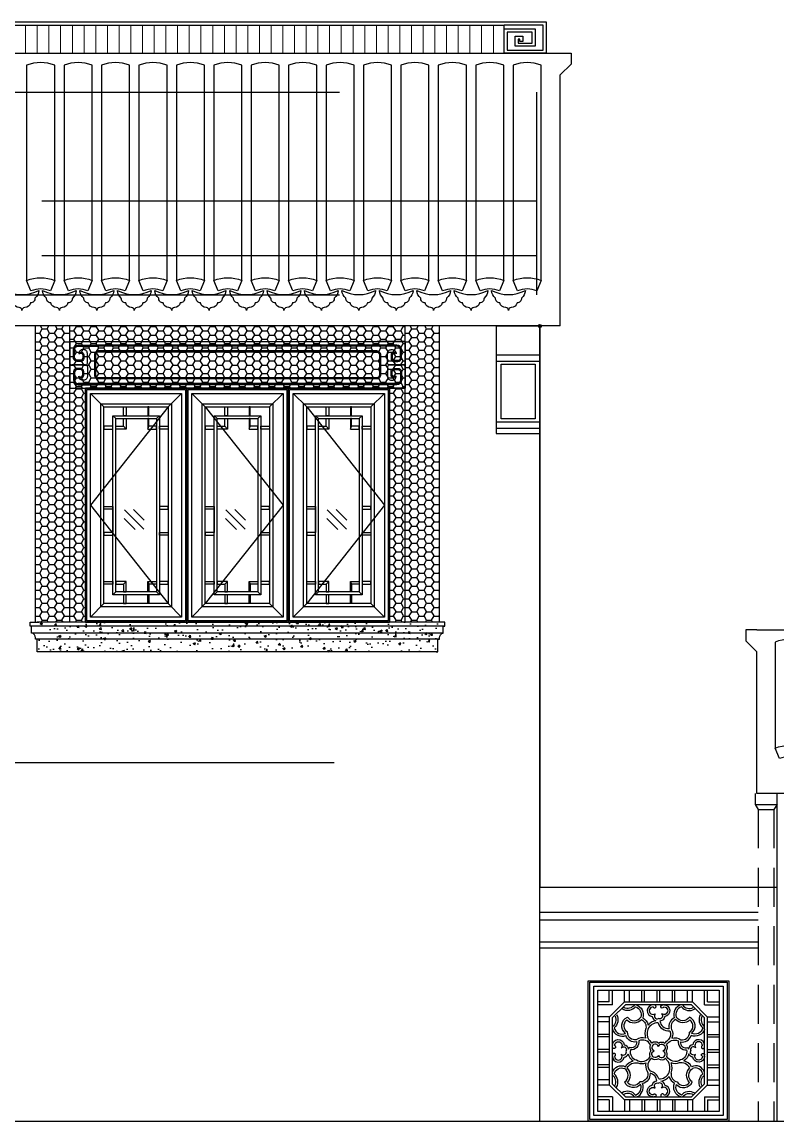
# Model space of a CAD drawing. Extents: x 296441 to 853063, y 459050 to 1117990.
# Drawn here: x 614767 to 619609, y 999963 to 1007013 of the extents above; entities that cross this region are included whole.
import ezdxf
from ezdxf.xclip import XClip

# ---------------------------------------------------------------- set-up
doc = ezdxf.new("R2010")
doc.units = 0
doc.header["$LTSCALE"] = 1000
doc.header["$XCLIPFRAME"] = 0
for name, pattern in [('CENTER-1', [10, 6.25, -1.25, 1.25, -1.25]), ('CENTER2', [28.575, 19.05, -3.175, 3.175, -3.175]), ('E1-ELEV-N$0$B-ELEV-S-A1$0$HIDDEN2', [4.7625, 3.175, -1.5875]), ('E1-ELEV-N$0$HIDDEN', [0.375, 0.25, -0.125]), ('huachuang-LM-900$0$HIDDEN2', [4.7625, 3.175, -1.5875])]:
    doc.linetypes.add(name, pattern=pattern)
for name, color, linetype in [('95', 95, 'Continuous'), ('E1-ELEV-N$0$$0$A-ELEV-HEVY', 2, 'Continuous'), ('E1-ELEV-N$0$A-ANNO-DIMS', 70, 'Continuous'), ('E1-ELEV-N$0$A-ELEV-HEVY', 2, 'Continuous'), ('E1-ELEV-N$0$A-ELEV-MEDM', 4, 'Continuous'), ('E1-ELEV-N$0$A-ELEV-PFIX', 40, 'Continuous'), ('E1-ELEV-N$0$A-ELEV-THIN', 144, 'Continuous'), ('E1-ELEV-N$0$A-ELEV-XTHIN', 5, 'Continuous'), ('E1-ELEV-N$0$B-ELEV-S-A1$0$A-ELEV-HDDN', 161, 'E1-ELEV-N$0$B-ELEV-S-A1$0$HIDDEN2'), ('E1-ELEV-N$0$CT-01-E$0$A-ELEV-MEDM-HEVY', 2, 'Continuous'), ('E1-ELEV-N$0$CT-01-E$0$A-ELEV-THIN', 144, 'Continuous'), ('E1-ELEV-N$0$CT-01-E$0$G-XREF', 2, 'Continuous'), ('E1-ELEV-N$0$G-XREF', 2, 'Continuous'), ('E1-ELEV-N$0$LPM540255$0$A-ELEV-MEDM', 4, 'Continuous'), ('E1-ELEV-N$0$LPM540255$0$A-ELEV-THIN', 144, 'Continuous'), ('E1-ELEV-N$0$LPM540255$0$A-ELEV-THIN-GRAY', 252, 'Continuous'), ('E1-ELEV-N$0$LPM540255$0$A-WALL', 1, 'Continuous'), ('G-GRID', 8, 'CENTER2'), ('G-XREF', 2, 'Continuous'), ('huachuang-LM-900$0$A-DETL-OVLK', 133, 'Continuous'), ('huachuang-LM-900$0$A-ELEV-HDDN', 161, 'huachuang-LM-900$0$HIDDEN2'), ('huachuang-LM-900$0$ele-ss-line', 155, 'Continuous'), ('huachuang-LM-900$0$FUR', 155, 'Continuous'), ('ZT1_通用--填充---PM、LM、DY、JD', 8, 'Continuous'), ('主框线', 4, 'Continuous'), ('副框内口线', 6, 'Continuous'), ('花格栅', 6, 'Continuous'), ('铝合金花格条', 5, 'Continuous')]:
    doc.layers.add(name, color=color, linetype=linetype)
doc.layers.add('E1-ELEV-N$0$A_PL_4', color=138, linetype='Continuous', lineweight=9)
doc.layers.add('E1-ELEV-N$0$CT-01-E$0$A(750)$0$A-ANNO-NPLT', color=215, linetype='Continuous', plot=False)

# ---------------------------------------------------------------- blocks, each defined once
blk = doc.blocks.new('E1-ELEV-N$0$飞砖-E')
at = {"layer": 'E1-ELEV-N$0$A-ELEV-HEVY'}
blk.add_lwpolyline([(0, 0), (70, 0), (70, -70), (0, -140)], dxfattribs=at)
blk = doc.blocks.new('E1-ELEV-N$0$CT-01-E$0$DWD')
at = {"layer": 'E1-ELEV-N$0$CT-01-E$0$A(750)$0$A-ANNO-NPLT'}
for p, q in [((-10, 0), (10, 0)), ((0, 10), (0, -10))]:
    blk.add_line(p, q, dxfattribs=at)
blk.add_circle((0, 0), 10, dxfattribs=at)
blk = doc.blocks.new('E1-ELEV-N$0$CT-01-E')
at = {"layer": 'E1-ELEV-N$0$CT-01-E$0$A-ELEV-MEDM-HEVY'}
for p, q in [((-280, 0), (0, 0)), ((-280, 0), (-280, -690)), ((0, 0), (0, -690)), ((-280, -225), (0, -225)), ((-280, -615), (0, -615)), ((-280, -690), (0, -690))]:
    blk.add_line(p, q, dxfattribs=at)
at = {"layer": 'E1-ELEV-N$0$CT-01-E$0$A-ELEV-THIN', "ltscale": 0.1}
for p, q in [((-280, -185), (0, -185)), ((-280, -655), (0, -655))]:
    blk.add_line(p, q, dxfattribs=at)
blk.add_lwpolyline([(-250, -245), (-30, -245), (-30, -595), (-250, -595)], close=True, dxfattribs=at)
at = {"layer": 'E1-ELEV-N$0$CT-01-E$0$G-XREF'}
blk.add_blockref('E1-ELEV-N$0$CT-01-E$0$DWD', (0, 0), dxfattribs=at)
blk = doc.blocks.new('E1-ELEV-N$0$LPM540255$0$回纹头1A-E')
at = {"layer": 'E1-ELEV-N$0$LPM540255$0$A-ELEV-MEDM'}
for p, q in [((0, 0), (120, 0)), ((0, 0), (0, -200)), ((0, -200), (120, -200))]:
    blk.add_line(p, q, dxfattribs=at)
at = {"layer": 'E1-ELEV-N$0$LPM540255$0$A-ELEV-THIN'}
for points in [[(0, -92, 0.414214), (8, -100), (67, -100), (8, -100), (67, -100, 0.414214), (75, -92), (75, -50.4, 0.414214), (59, -34.4), (55, -34.4, 0.427294), (38.5, -52.4, -0.596512), (55, -56), (55, -72, -0.414214), (47, -80), (31, -80, -0.344543), (20, -72), (20, -36, -0.414213), (36, -20), (120, -20)], [(121, -45, 0.414214), (110, -56), (110, -144, 0.414214), (121, -155, 0.414214)], [(0, -108, -0.414214), (8, -100), (67, -100), (8, -100), (67, -100, -0.414214), (75, -108), (75, -149.6, -0.414214), (59, -165.6), (55, -165.6, -0.427294), (38.5, -147.6, 0.596512), (55, -144), (55, -128, 0.414214), (47, -120), (31, -120, 0.344543), (20, -128), (20, -164, 0.414213), (36, -180), (120, -180)]]:
    blk.add_lwpolyline(points, format="xyb", dxfattribs=at)
at = {"layer": 'E1-ELEV-N$0$LPM540255$0$A-ELEV-THIN-GRAY'}
for points in [[(38.5, -51.3, -0.720193), (60, -55.4), (60, -72, -0.414214), (47, -85), (31, -85, -0.369393), (15, -72), (15, -36, -0.414213), (36, -15), (120, -15)], [(121, -40, 0.414214), (105, -56), (105, -144, 0.414214), (121, -160)], [(38.5, -148.7, 0.720193), (60, -144.6), (60, -128, 0.414214), (47, -115), (31, -115, 0.369393), (15, -128), (15, -164, 0.414213), (36, -185), (120, -185)]]:
    blk.add_lwpolyline(points, format="xyb", dxfattribs=at)
blk = doc.blocks.new('*U542')
at = {"layer": 'E1-ELEV-N$0$A-ELEV-MEDM'}
for p, q in [((3, 300), (2150, 300)), ((3, 0), (2150, 0))]:
    blk.add_line(p, q, dxfattribs=at)
at = {"layer": 'E1-ELEV-N$0$LPM540255$0$A-ELEV-THIN'}
for p, q in [((1968.5, 270), (33.6, 270)), ((1968.5, 232.5), (181.5, 232.5)), ((1968.5, 30), (54, 30)), ((1968.5, 67.5), (181.5, 67.5))]:
    blk.add_line(p, q, dxfattribs=at)
at = {"layer": 'E1-ELEV-N$0$LPM540255$0$A-ELEV-THIN-GRAY'}
for p, q in [((1968.5, 277.5), (180, 277.5)), ((1968.5, 240), (181.5, 240)), ((1968.5, 22.5), (54, 22.5)), ((1968.5, 60), (181.5, 60))]:
    blk.add_line(p, q, dxfattribs=at)
at = {"layer": 'E1-ELEV-N$0$LPM540255$0$A-WALL', "yscale": 1.500000000000582, "zscale": 1.500000000000582}
for p, xscale in [((0, 300), 1.500000000000582), ((2150, 300), -1.500000000000582)]:
    blk.add_blockref('E1-ELEV-N$0$LPM540255$0$回纹头1A-E', p, dxfattribs=dict(at, xscale=xscale))
blk = doc.blocks.new('E1-ELEV-N$0$cfdhf')
at = {"layer": 'E1-ELEV-N$0$$0$A-ELEV-HEVY'}
blk.add_lwpolyline([(0, -190), (10, -190), (10, -110), (20, -110), (20, -100, -0.36205), (45, -70), (45, -25), (55, -25), (55, 0), (0, 0)], format="xyb", dxfattribs=at)
blk = doc.blocks.new('单层玻璃')
at = {"layer": '95'}
for p, q in [((-1.22, -0.09), (0.09, 1.22)), ((-1.18, -1.18), (1.18, 1.18)), ((-0.09, -1.22), (1.22, 0.09))]:
    blk.add_line(p, q, dxfattribs=at)
blk = doc.blocks.new('*U2056')
at = {"color": 8}
for p, q in [((118.8, -18.8), (33, 67)), ((531.2, -18.8), (617, 67)), ((118.8, -1281.2), (33, -1367)), ((531.2, -1281.2), (617, -1367))]:
    blk.add_line(p, q, dxfattribs=at)
blk.add_lwpolyline([(617, -1367), (33, -1367), (33, 67), (617, 67)], close=True)
at = {"color": 2, "ltscale": 250}
blk.add_lwpolyline([(531.2, -1281.2), (118.8, -1281.2), (118.8, -18.8), (531.2, -18.8)], close=True, dxfattribs=at)
at = {"layer": '主框线'}
blk.add_lwpolyline([(642, -1392), (8, -1392), (8, 92), (642, 92)], close=True, dxfattribs=at)
at = {"layer": '副框内口线', "linetype": 'CENTER-1', "ltscale": 40}
blk.add_lwpolyline([(650, -1400), (0, -1400), (0, 100), (650, 100)], close=True, dxfattribs=at)
at = {"layer": '花格栅', "color": 6, "ltscale": 250}
blk.add_lwpolyline([(551.2, -1301.2), (98.8, -1301.2), (98.8, 1.2), (551.2, 1.2)], close=True, dxfattribs=at)
at = {"layer": '铝合金花格条'}
for p, q in [((175.8, -675), (175.8, -825)), ((474.2, -675), (474.2, -825))]:
    blk.add_line(p, q, dxfattribs=at)
for points in [[(243.8, -18.8), (261.8, -18.8), (261.8, -75.8), (243.8, -75.8)], [(406.2, -18.8), (400.2, -18.8), (400.2, -75.8), (406.2, -75.8)], [(474.2, -1224.2), (175.8, -1224.2), (175.8, -75.8), (474.2, -75.8)], [(456.2, -1206.2), (193.8, -1206.2), (193.8, -93.8), (456.2, -93.8)], [(118.8, -143.8), (118.8, -161.8), (175.8, -161.8), (175.8, -143.8)], [(531.2, -143.8), (531.2, -161.8), (474.2, -161.8), (474.2, -143.8)], [(175.8, -675), (118.8, -675), (118.8, -657), (175.8, -657)], [(474.2, -675), (531.2, -675), (531.2, -657), (474.2, -657)], [(175.8, -825), (118.8, -825), (118.8, -843), (175.8, -843)], [(474.2, -825), (531.2, -825), (531.2, -843), (474.2, -843)], [(118.8, -1156.2), (118.8, -1138.2), (175.8, -1138.2), (175.8, -1156.2)], [(531.2, -1156.2), (531.2, -1138.2), (474.2, -1138.2), (474.2, -1156.2)], [(243.8, -1281.2), (261.8, -1281.2), (261.8, -1224.2), (243.8, -1224.2)], [(406.2, -1281.2), (400.2, -1281.2), (400.2, -1224.2), (406.2, -1224.2)]]:
    blk.add_lwpolyline(points, close=True, dxfattribs=at)
for points in [[(193.8, -93.8), (175.8, -75.8)], [(261.8, -161.8), (243.8, -143.8), (243.8, -93.8), (261.8, -93.8), (261.8, -161.8), (193.8, -161.8), (193.8, -143.8), (243.8, -143.8)], [(400.2, -161.8), (406.2, -143.8), (406.2, -93.8), (400.2, -93.8), (400.2, -161.8), (456.2, -161.8), (456.2, -143.8), (406.2, -143.8)], [(456.2, -93.8), (474.2, -75.8)], [(261.8, -1138.2), (243.8, -1156.2), (243.8, -1206.2), (261.8, -1206.2), (261.8, -1138.2), (193.8, -1138.2), (193.8, -1156.2), (243.8, -1156.2)], [(400.2, -1138.2), (406.2, -1156.2), (406.2, -1206.2), (400.2, -1206.2), (400.2, -1138.2), (456.2, -1138.2), (456.2, -1156.2), (406.2, -1156.2)]]:
    blk.add_lwpolyline(points, dxfattribs=at)
at = {"layer": '铝合金花格条', "elevation": -0.1}
for points in [[(193.8, -1206.2), (175.8, -1224.2)], [(456.2, -1206.2), (474.2, -1224.2)]]:
    blk.add_lwpolyline(points, dxfattribs=at)
at = {"extrusion": (0, 0, -1), "xscale": 52.5, "yscale": 52.5, "zscale": -52.5}
blk.add_blockref('单层玻璃', (-313.1, -740.5), dxfattribs=at)
blk = doc.blocks.new('20200401144250')
at = {"ltscale": 1000}
blk.add_lwpolyline([(0, -1500), (1950, -1500), (1950, 0), (0, 0)], close=True, dxfattribs=at)
for points in [[(531.2, -118.8), (33, -750), (531.2, -1381.2)], [(768.8, -118.8), (1267, -750), (768.8, -1381.2)], [(1418.8, -118.8), (1917, -750), (1418.8, -1381.2)]]:
    blk.add_lwpolyline(points, dxfattribs=at)
for p in [(0, -100), (650, -100), (1300, -100)]:
    blk.add_blockref('*U2056', p, dxfattribs=at)
blk = doc.blocks.new('E1-ELEV-N$0$cxdsvg')
at = {"layer": 'ZT1_通用--填充---PM、LM、DY、JD', "ltscale": 1000}
h = blk.add_hatch(dxfattribs=at)
h.set_pattern_fill('HONEY', color=256, scale=20)
h.set_pattern_definition([(0, (-2895, -0.002), (47.625, 27.4963), [31.75, -63.5]), (120, (-2895, -0.002), (-47.625, 27.4963), [31.75, -63.5]), (60, (-2895, -0.002), (6e-06, 54.9926), [-63.5, 31.75])])
h.paths.add_polyline_path([(-2895, 0), (-2675, 0), (-2675, 1900), (-2895, 1900)])
h = blk.add_hatch(dxfattribs=at)
h.set_pattern_fill('HONEY', color=256, scale=20)
h.set_pattern_definition([(0, (-2675, 1499.994), (47.625, 27.4963), [31.75, -63.5]), (120, (-2675, 1499.994), (-47.625, 27.4963), [31.75, -63.5]), (60, (-2675, 1499.994), (6e-06, 54.9926), [-63.5, 31.75])])
h.paths.add_polyline_path([(-525, 1500), (-2675, 1500), (-2675, 1900), (-525, 1900)])
h = blk.add_hatch(dxfattribs=at)
h.set_pattern_fill('HONEY', color=256, scale=20)
h.set_pattern_definition([(0, (-525, -0.001), (47.625, 27.4963), [31.75, -63.5]), (120, (-525, -0.001), (-47.625, 27.4963), [31.75, -63.5]), (60, (-525, -0.001), (6e-06, 54.9926), [-63.5, 31.75])])
h.paths.add_polyline_path([(-525, 0), (-305, 0), (-305, 1900), (-525, 1900)])
h = blk.add_hatch(dxfattribs=at)
h.set_pattern_fill('HONEY', color=256, scale=20)
h.set_pattern_definition([(0, (-2675, -0.001), (47.625, 27.4963), [31.75, -63.5]), (120, (-2675, -0.001), (-47.625, 27.4963), [31.75, -63.5]), (60, (-2675, -0.001), (6e-06, 54.9926), [-63.5, 31.75])])
h.paths.add_polyline_path([(-2675, 0), (-2575, 0), (-2575, 1500), (-2675, 1500)])
h = blk.add_hatch(dxfattribs=at)
h.set_pattern_fill('HONEY', color=256, scale=20)
h.set_pattern_definition([(0, (-625, -0.001), (47.625, 27.4963), [31.75, -63.5]), (120, (-625, -0.001), (-47.625, 27.4963), [31.75, -63.5]), (60, (-625, -0.001), (6e-06, 54.9926), [-63.5, 31.75])])
h.paths.add_polyline_path([(-625, 1500), (-525, 1500), (-525, 0), (-625, 0)])
h = blk.add_hatch(dxfattribs=at)
h.set_pattern_fill('混凝土', color=256, scale=20)
h.set_pattern_definition([(50, (-2875, -190.01), (143.452, -12.5504), [15, -165]), (355, (-2875, -190), (-27.75, 150.4384), [12, -132]), (100.4514, (-2863.05, -191.05), (115.702, 137.888), [12.748, -140.2284]), (46.184, (-2875, -150), (213.448, -33.104), [22.5, -247.5]), (96.636, (-2857.21, -152.77), (186.933, 194.824), [19.122, -210.343]), (351.184, (-2875, -150), (186.932, 194.824), [18, -198]), (21, (-2855, -160.01), (119.3814, -80.524), [15, -165]), (326, (-2855, -160), (48.663, 145.03), [12, -132]), (71.4514, (-2845.05, -166.72), (168.0445, 64.506), [12.748, -140.2284]), (37.5, (-2875, -190.006), (2.432, 66.5788), [0, -130.4, 0, -134, 0, -132.5]), (7.5, (-2875, -190.006), (52.614, 78.8823), [0, -76.4, 0, -127.4, 0, -50.5]), (327.5, (-2919.6, -190.006), (106.7645, -4.511), [0, -50, 0, -156, 0, -207]), (317.5, (-2939.6, -190.01), (116.6372, 20.021), [0, -65, 0, -103.6, 0, -147])])
h.paths.add_polyline_path([(-315, -190), (-2875, -190), (-2875, 0), (-315, 0)])
at = {"layer": 'E1-ELEV-N$0$A-ELEV-HEVY'}
for p, q in [((-315, 0), (-2885, 0)), ((-315, -190), (-2885, -190))]:
    blk.add_line(p, q, dxfattribs=at)
at = {"layer": 'E1-ELEV-N$0$A-ELEV-MEDM'}
for p, q in [((-2895, 0), (-2895, 1900)), ((-2675, 0), (-2675, 1900)), ((-525, 0), (-525, 1900)), ((-305, 0), (-305, 1900)), ((-2675, 1500), (-525, 1500)), ((-2575, 0), (-2575, 1500)), ((-625, 0), (-625, 1500))]:
    blk.add_line(p, q, dxfattribs=at)
at = {"layer": 'E1-ELEV-N$0$A-ELEV-XTHIN'}
for p, q in [((-275, -25), (-2925, -25)), ((-280, -70), (-2920, -70)), ((-305, -110), (-2895, -110))]:
    blk.add_line(p, q, dxfattribs=at)
at = {"ltscale": 1000}
blk.add_blockref('20200401144250', (-2575, 1500), dxfattribs=at)
at = {"layer": 'E1-ELEV-N$0$A-ELEV-HEVY'}
for name, p in [('*U542', (-2675, 1500)), ('E1-ELEV-N$0$cfdhf', (-325, 0))]:
    blk.add_blockref(name, p, dxfattribs=at)
at = {"layer": 'E1-ELEV-N$0$A-ELEV-HEVY', "xscale": -1}
blk.add_blockref('E1-ELEV-N$0$cfdhf', (-2875, 0), dxfattribs=at)
blk = doc.blocks.new('E1-ELEV-N$0$甘蔗脊回文头200-E')
at = {"layer": 'E1-ELEV-N$0$A-ELEV-MEDM'}
blk.add_lwpolyline([(270, 200), (0, 200), (0, 0), (270, 0), (270, 155), (70, 155), (70, 45), (200, 45), (200, 110), (150, 110), (150, 75), (170, 75), (170, 90)], dxfattribs=at)
at = {"layer": 'E1-ELEV-N$0$A-ELEV-THIN'}
for p, q in [((270, 155), (270, 180)), ((170, 90), (180, 90))]:
    blk.add_line(p, q, dxfattribs=at)
blk.add_lwpolyline([(180, 90), (180, 65), (90, 65), (90, 135), (250, 135), (250, 20), (20, 20), (20, 180), (270, 180)], dxfattribs=at)
blk = doc.blocks.new('huachuang-LM-900$0$drrr')
at = {"layer": 'huachuang-LM-900$0$ele-ss-line'}
for points in [[(-18706, 24243, -0.379655), (-18829, 24223, -0.379655)], [(-18718, 24261, -0.389009), (-18814, 24237, -0.389009)], [(-18706, 24243, -0.400051), (-18659, 24148)], [(-18702, 24261, -0.421602), (-18641, 24141, -0.403531)], [(-18544, 24261, 0.948652), (-18553, 24153, 0.306864), (-18519, 24114, 0.282108)], [(-18544, 24242, 1.406761), (-18525, 24179, 0.845787), (-18496, 24134, 0.632778)], [(-18544, 24242, 0.514981), (-18525, 24234, 0.839493), (-18536, 24261, 0.975956)], [(-18447, 24242, -1.406761), (-18467, 24179, -0.845787), (-18496, 24134, -0.632778)], [(-18448, 24261, -0.948652), (-18438, 24153, -0.360083), (-18482, 24112, -0.38731)], [(-18447, 24242, -0.514981), (-18467, 24234, -0.839493), (-18456, 24261, -0.975956)], [(-18289, 24261, 0.421602), (-18351, 24141, 0.403531)], [(-18285, 24243, 0.400051), (-18333, 24148)], [(-18285, 24243, 0.379655), (-18163, 24223, 0.379655)], [(-18274, 24261, 0.389009), (-18177, 24237, 0.389009)], [(-18896, 24156, -0.341701), (-18920, 24060)], [(-18881, 24170, -0.34496), (-18903, 24049)], [(-18800, 23998, -0.557895), (-18782, 24148)], [(-18700, 23940, -0.497529), (-18780, 24009, -0.531216), (-18786, 24122, 0.417687), (-18653, 24125, -0.348214), (-18612, 24043, -0.345787)], [(-18782, 24148, 0.530115), (-18659, 24148, 0.417687)], [(-18641, 24141, -0.231358), (-18592, 24075)], [(-18499, 24095, 0.315203), (-18594, 24035)], [(-18519, 24114, 0.183535), (-18592, 24075)], [(-18499, 24095, 0.371554), (-18393, 24022, 0.371554)], [(-18482, 24112, 0.40116), (-18399, 24042)], [(-18351, 24141, 0.327015), (-18399, 24042)], [(-18291, 23940, 0.497529), (-18211, 24009, 0.531216), (-18206, 24122, -0.417687), (-18339, 24125, 0.390811), (-18376, 24033, 0.279928)], [(-18192, 23998, 0.557895), (-18210, 24148, -0.530115), (-18333, 24148)], [(-18111, 24170, 0.34496), (-18089, 24049)], [(-18096, 24156, 0.341701), (-18072, 24060)], [(-18920, 24037, 0.437131), (-18796, 23979)], [(-18903, 24049, 0.479349), (-18800, 23998, 2.012087)], [(-18696, 23920, -0.387251), (-18796, 23979, -0.387251)], [(-18612, 24043, 0.186025), (-18614, 23953, 0.186025)], [(-18594, 24035, 0.241132), (-18586, 23940, 0.241132)], [(-18393, 24022, -0.324864), (-18404, 23941)], [(-18376, 24033, -0.232618), (-18372, 23955, -0.232618)], [(-18295, 23920, 0.387251), (-18195, 23979, 0.387251)], [(-18072, 24037, -0.437131), (-18195, 23979)], [(-18089, 24049, -0.479349), (-18192, 23998, -2.012087)], [(-18920, 23885, -0.948652), (-18812, 23894, -0.338467), (-18772, 23854, -0.38731)], [(-18900, 23886, -0.514981), (-18892, 23866, -0.839493), (-18920, 23877, -0.975956)], [(-18900, 23886, -1.406761), (-18838, 23866, -0.845787), (-18793, 23837, -0.632778)], [(-18696, 23920, -0.521855), (-18767, 23868, 0.037639), (-18772, 23854, 0.037639)], [(-18569, 23893, 0.398313), (-18677, 23930, -0.477569), (-18754, 23846, 0.40961), (-18699, 23754, 0.440396), (-18572, 23786)], [(-18614, 23953, 0.223924), (-18700, 23940)], [(-18556, 23909, 0.107456), (-18586, 23940, 0.107456)], [(-18569, 23893, 0.300015), (-18567, 23837)], [(-18496, 23879, 1.577818), (-18535, 23837, 0.84697)], [(-18496, 23909, 0.320542), (-18556, 23909, 0.320542)], [(-18496, 23909, -0.320542), (-18436, 23909, -0.320542)], [(-18496, 23879, -1.577818), (-18457, 23837, -0.84697)], [(-18436, 23909, -0.113103), (-18404, 23941, -0.113103)], [(-18422, 23893, -0.300015), (-18425, 23837)], [(-18422, 23893, -0.398313), (-18314, 23930, 0.477569), (-18238, 23846, -0.40961), (-18293, 23754, -0.440396), (-18419, 23786)], [(-18372, 23955, -0.208687), (-18291, 23940)], [(-18296, 23920, 0.521855), (-18225, 23868, -0.037639), (-18220, 23854)], [(-18072, 23885, 0.948652), (-18179, 23894, 0.338467), (-18220, 23854, 0.38731)], [(-18091, 23886, 1.406761), (-18154, 23866, 0.845787), (-18199, 23837, 0.632778)], [(-18091, 23886, 0.514981), (-18099, 23866, 0.839493), (-18072, 23877, 0.975956)], [(-18900, 23788, 0.514981), (-18892, 23808, 0.839493), (-18920, 23797, 0.975956)], [(-18920, 23789, 0.948652), (-18812, 23780, 0.282108), (-18774, 23810, 0.282108)], [(-18900, 23788, 1.406761), (-18838, 23808, 0.845787), (-18793, 23837, 0.632778)], [(-18774, 23810, 0.217415), (-18728, 23745)], [(-18572, 23786, -0.265393), (-18567, 23837)], [(-18496, 23795, -1.577818), (-18535, 23837, -0.84697)], [(-18496, 23795, 1.577818), (-18457, 23837, 0.84697)], [(-18419, 23786, 0.265393), (-18425, 23837)], [(-18218, 23810, -0.217415), (-18263, 23745)], [(-18072, 23789, -0.948652), (-18179, 23780, -0.282108), (-18218, 23810, -0.282108)], [(-18091, 23788, -1.406761), (-18154, 23808, -0.845787), (-18199, 23837, -0.632778)], [(-18091, 23788, -0.514981), (-18099, 23808, -0.839493), (-18072, 23797, -0.975956)], [(-18920, 23638, -0.461182), (-18799, 23692)], [(-18903, 23625, -0.495851), (-18808, 23674, -2.012087)], [(-18660, 23529, -0.540409), (-18807, 23551, 0.53286), (-18808, 23674)], [(-18800, 23692, -0.215178), (-18728, 23745, -0.215178)], [(-18599, 23652, -0.540296), (-18667, 23552, -0.531216), (-18781, 23547, 0.417687), (-18784, 23680, -0.341326), (-18686, 23726, -0.279928)], [(-18686, 23726, 0.175917), (-18612, 23727, 0.175917)], [(-18612, 23727, 0.199315), (-18599, 23652)], [(-18586, 23741, 0.310283), (-18574, 23651, 0.199315)], [(-18586, 23741, 0.089395), (-18560, 23769)], [(-18496, 23764, -0.351545), (-18560, 23769, -0.351545)], [(-18496, 23764, 0.351545), (-18432, 23769, 0.351545)], [(-18413, 23747, -0.067716), (-18432, 23769)], [(-18398, 23639, 0.268279), (-18413, 23747, 0.203783)], [(-18379, 23633, 0.399099), (-18324, 23552, 0.531216), (-18210, 23547, -0.417687), (-18208, 23680, 0.341326), (-18306, 23726)], [(-18306, 23726, -0.17374), (-18379, 23726, -0.17374)], [(-18379, 23633, 0.18787), (-18379, 23726)], [(-18331, 23529, 0.540409), (-18185, 23551, -0.53286), (-18184, 23674)], [(-18192, 23692, 0.215178), (-18263, 23745, 0.215178)], [(-18072, 23638, 0.459053), (-18192, 23692, 0.459053)], [(-18089, 23625, 0.495851), (-18184, 23674, 2.012087)], [(-18896, 23518, 0.341701), (-18920, 23614)], [(-18881, 23504, 0.34496), (-18903, 23625)], [(-18574, 23631, -0.360052), (-18642, 23536)], [(-18493, 23579, 0.300879), (-18574, 23651, 0.300879)], [(-18510, 23561, 0.335789), (-18574, 23631)], [(-18493, 23579, 0.315203), (-18398, 23639)], [(-18473, 23560, 0.190888), (-18397, 23602)], [(-18397, 23602, 0.229983), (-18348, 23540)], [(-18111, 23504, -0.34496), (-18089, 23625)], [(-18096, 23518, -0.341701), (-18072, 23614)], [(-18706, 23431, 0.413809), (-18660, 23529)], [(-18698, 23413, 0.409386), (-18642, 23536, 0.407716)], [(-18544, 23413, -0.948652), (-18553, 23521, -0.360083), (-18510, 23561, -0.282108)], [(-18544, 23432, -1.406761), (-18525, 23495, -0.845787), (-18496, 23540, -0.632778)], [(-18447, 23432, 1.406761), (-18467, 23495, 0.845787), (-18496, 23540, 0.632778)], [(-18448, 23413, 0.948652), (-18438, 23521, 0.306864), (-18473, 23560, 0.306864)], [(-18289, 23413, -0.445176), (-18348, 23540, -0.403531)], [(-18285, 23431, -0.413809), (-18331, 23529)], [(-18706, 23431, 0.379655), (-18829, 23451, 0.379655)], [(-18718, 23413, 0.389009), (-18814, 23437, 0.389009)], [(-18544, 23432, -0.514981), (-18525, 23440, -0.839493), (-18536, 23413, -0.975956)], [(-18447, 23432, 0.514981), (-18467, 23440, 0.839493), (-18456, 23413, 0.975956)], [(-18285, 23431, -0.379655), (-18163, 23451, -0.379655)], [(-18274, 23413, -0.389009), (-18177, 23437, -0.389009)]]:
    blk.add_lwpolyline(points, format="xyb", dxfattribs=at)
blk = doc.blocks.new('huachuang-LM-900')
at = {"layer": 'huachuang-LM-900$0$A-DETL-OVLK'}
for points in [[(890, 10), (10, 10), (10, 890), (890, 890)], [(865, 35), (35, 35), (35, 865), (865, 865)], [(840, 60), (60, 60), (60, 840), (840, 840)], [(231, 136.5), (136.5, 231), (136.5, 669), (231, 763.5), (668.25, 763.5), (762.75, 669), (762.75, 231), (668.25, 136.5)], [(745.5, 661.5), (660.75, 745.5), (238.5, 745.5), (153.75, 661.5), (153.75, 238.5), (238.5, 154.5), (660.75, 154.5), (745.5, 238.5)]]:
    blk.add_lwpolyline(points, close=True, dxfattribs=at)
at = {"layer": 'huachuang-LM-900$0$A-ELEV-HDDN'}
blk.add_lwpolyline([(900, 0), (0, 0), (0, 900), (900, 900)], close=True, dxfattribs=at)
at = {"layer": 'huachuang-LM-900$0$ele-ss-line'}
for p, q in [((134.25, 765), (134.25, 840)), ((134.25, 765), (134.25, 840)), ((154.5, 745.5), (154.5, 840)), ((154.5, 745.5), (154.5, 840)), ((343.5, 763.5), (343.5, 840)), ((360, 763.5), (360, 840)), ((441.75, 763.5), (441.75, 840)), ((458.25, 763.5), (458.25, 840)), ((539.25, 763.5), (539.25, 840)), ((555.75, 763.5), (555.75, 840)), ((745.5, 745.5), (745.5, 840)), ((745.5, 745.5), (745.5, 840)), ((765, 765), (765, 840)), ((765, 765), (765, 840)), ((134.25, 765), (60, 765)), ((134.25, 765), (60, 765)), ((154.5, 745.5), (60, 745.5)), ((154.5, 745.5), (60, 745.5)), ((745.5, 745.5), (840, 745.5)), ((745.5, 745.5), (840, 745.5)), ((765, 765), (840, 765)), ((765, 765), (840, 765)), ((136.5, 555.75), (60, 555.75)), ((136.5, 539.25), (60, 539.25)), ((762.75, 555.75), (840, 555.75)), ((762.75, 539.25), (840, 539.25)), ((136.5, 458.25), (60, 458.25)), ((136.5, 441.75), (60, 441.75)), ((762.75, 458.25), (840, 458.25)), ((762.75, 441.75), (840, 441.75)), ((136.5, 360), (60, 360)), ((762.75, 360), (840, 360)), ((136.5, 343.5), (60, 343.5)), ((762.75, 343.5), (840, 343.5)), ((154.5, 154.5), (60, 154.5)), ((154.5, 154.5), (60, 154.5)), ((154.5, 154.5), (154.5, 60)), ((154.5, 154.5), (154.5, 60)), ((745.5, 154.5), (840, 154.5)), ((745.5, 154.5), (745.5, 60)), ((745.5, 154.5), (745.5, 60)), ((745.5, 154.5), (840, 154.5)), ((134.25, 135), (60, 135)), ((134.25, 135), (60, 135)), ((134.25, 135), (134.25, 60)), ((134.25, 135), (134.25, 60)), ((343.5, 136.5), (343.5, 60)), ((360, 136.5), (360, 60)), ((441.75, 136.5), (441.75, 60)), ((458.25, 136.5), (458.25, 60)), ((539.25, 136.5), (539.25, 60)), ((555.75, 136.5), (555.75, 60)), ((765, 135), (840, 135)), ((765, 135), (765, 60)), ((765, 135), (765, 60)), ((765, 135), (840, 135))]:
    blk.add_line(p, q, dxfattribs=at)
at = {"layer": 'huachuang-LM-900$0$FUR', "ltscale": 50}
for p, q in [((231, 763.5), (231, 840)), ((263.25, 763.5), (263.25, 840)), ((636, 763.5), (636, 840)), ((668.25, 763.5), (668.25, 840)), ((136.5, 669), (60, 669)), ((136.5, 636.75), (60, 636.75)), ((762.75, 669), (840, 669)), ((762.75, 636.75), (840, 636.75)), ((136.5, 263.25), (60, 263.25)), ((136.5, 231), (60, 231)), ((762.75, 263.25), (840, 263.25)), ((762.75, 231), (840, 231)), ((231, 136.5), (231, 60)), ((263.25, 136.5), (263.25, 60)), ((636, 136.5), (636, 60)), ((668.25, 136.5), (668.25, 60))]:
    blk.add_line(p, q, dxfattribs=at)
at = {"layer": 'huachuang-LM-900$0$ele-ss-line', "linetype": 'ByBlock', "xscale": 0.6969696076929423, "yscale": 0.6969696076929423, "zscale": 0.6969696076929423}
blk.add_blockref('huachuang-LM-900$0$drrr', (13341, -16164), dxfattribs=at)
blk = doc.blocks.new('E1-ELEV-N$0$cvfdj')
at = {"layer": 'E1-ELEV-N$0$A-ELEV-PFIX', "linetype": 'E1-ELEV-N$0$HIDDEN'}
for p, q in [((-140, 0), (-140, -140)), ((0, 0), (-140, 0)), ((0, 0), (0, -140)), ((-140, -140), (-120, -170.8)), ((-140, -140), (0, -140)), ((0, -140), (-20, -170.8)), ((-120, -170.8), (-120, -5720)), ((-120, -170.8), (-20, -170.8)), ((-20, -170.8), (-20, -5720))]:
    blk.add_line(p, q, dxfattribs=at)
blk = doc.blocks.new('E1-ELEV-N')
at = {"layer": 'E1-ELEV-N$0$A_PL_4'}
h = blk.add_hatch(dxfattribs=at)
h.set_pattern_fill('ANSI31', color=256, scale=600, angle=-315, style=0)
h.set_pattern_definition([(90, (-17160, 2180), (-75, -4e-15), [])])
h.paths.add_polyline_path([(-4110, 11630), (-4110, 11450), (-90, 11450), (-90, 11630)])
at = {"layer": 'E1-ELEV-N$0$A-ELEV-HEVY'}
for p, q in [((-4470, 11450), (270, 11450)), ((270, 9700), (270, 11310)), ((270, 9700), (-4470, 9700)), ((140, 4600), (140, 9700)), ((-8070, 7750), (-3330, 7750)), ((-8070, 6700), (-8070, 7610)), ((-3330, 6700), (-8070, 6700)), ((-7940, 4600), (-7940, 6700)), ((-9460, 6100), (-8060, 6100)), ((-9460, 5940), (-8060, 5940)), ((-9460, 5710), (-8060, 5710)), ((-9600, 4600), (140, 4600))]:
    blk.add_line(p, q, dxfattribs=at)
at = {"layer": 'E1-ELEV-N$0$A-ELEV-MEDM'}
blk.add_line((-4110, 11650), (-90, 11650), dxfattribs=at)
at = {"layer": 'E1-ELEV-N$0$A-ELEV-THIN'}
blk.add_line((-4110, 11630), (-90, 11630), dxfattribs=at)
for points in [[(-2972, 9991.5), (-2972, 11372, 0.2), (-3152, 11372), (-3152, 9991.5)], [(-2732, 9991.5), (-2732, 11372, 0.2), (-2912, 11372), (-2912, 9991.5)], [(-2492, 9991.5), (-2492, 11372, 0.2), (-2672, 11372), (-2672, 9991.5)], [(-2252, 9991.5), (-2252, 11372, 0.2), (-2432, 11372), (-2432, 9991.5)], [(-2012, 9991.5), (-2012, 11372, 0.2), (-2192, 11372), (-2192, 9991.5)], [(-1772, 9991.5), (-1772, 11372, 0.2), (-1952, 11372), (-1952, 9991.5)], [(-1532, 9991.5), (-1532, 11372, 0.2), (-1712, 11372), (-1712, 9991.5)], [(-1292, 9991.5), (-1292, 11372, 0.2), (-1472, 11372), (-1472, 9991.5)], [(-1052, 9991.5), (-1052, 11372, 0.2), (-1232, 11372), (-1232, 9991.5)], [(-812, 9991.5), (-812, 11372, 0.2), (-992, 11372), (-992, 9991.5)], [(-572, 9991.5), (-572, 11372, 0.2), (-752, 11372), (-752, 9991.5)], [(-332, 9991.5), (-332, 11372, 0.2), (-512, 11372), (-512, 9991.5)], [(-92, 9991.5), (-92, 11372, 0.2), (-272, 11372), (-272, 9991.5)], [(148, 9991.5), (148, 11372, 0.2), (-32, 11372), (-32, 9991.5)], [(-2999.7, 9925, 0.2), (-3124.3, 9925), (-3152, 9991.5, -0.2), (-2972, 9991.5), (-2999.7, 9925)], [(-2759.7, 9925, 0.2), (-2884.3, 9925), (-2912, 9991.5, -0.2), (-2732, 9991.5), (-2759.7, 9925)], [(-2519.7, 9925, 0.2), (-2644.3, 9925), (-2672, 9991.5, -0.2), (-2492, 9991.5), (-2519.7, 9925)], [(-2279.7, 9925, 0.2), (-2404.3, 9925), (-2432, 9991.5, -0.2), (-2252, 9991.5), (-2279.7, 9925)], [(-2039.7, 9925, 0.2), (-2164.3, 9925), (-2192, 9991.5, -0.2), (-2012, 9991.5), (-2039.7, 9925)], [(-1799.7, 9925, 0.2), (-1924.3, 9925), (-1952, 9991.5, -0.2), (-1772, 9991.5), (-1799.7, 9925)], [(-1559.7, 9925, 0.2), (-1684.3, 9925), (-1712, 9991.5, -0.2), (-1532, 9991.5), (-1559.7, 9925)], [(-1319.7, 9925, 0.2), (-1444.3, 9925), (-1472, 9991.5, -0.2), (-1292, 9991.5), (-1319.7, 9925)], [(-1079.7, 9925, 0.2), (-1204.3, 9925), (-1232, 9991.5, -0.2), (-1052, 9991.5), (-1079.7, 9925)], [(-839.7, 9925, 0.2), (-964.3, 9925), (-992, 9991.5, -0.2), (-812, 9991.5), (-839.7, 9925)], [(-599.7, 9925, 0.2), (-724.3, 9925), (-752, 9991.5, -0.2), (-572, 9991.5), (-599.7, 9925)], [(-359.7, 9925, 0.2), (-484.3, 9925), (-512, 9991.5, -0.2), (-332, 9991.5), (-359.7, 9925)], [(-119.7, 9925, 0.2), (-244.3, 9925), (-272, 9991.5, -0.2), (-92, 9991.5), (-119.7, 9925)], [(120.3, 9925, 0.2), (-4.3, 9925), (-32, 9991.5, -0.2), (148, 9991.5), (120.3, 9925)], [(-3182, 9800, 0.408684), (-3199.7, 9818, -0.371092), (-3236.8, 9848.2, -0.424354), (-3265.1, 9878.2, -0.213335), (-3290, 9927.6, 0.244572), (-3074, 9927.6, -0.213335), (-3098.9, 9878.2, -0.424354), (-3127.2, 9848.2, -0.371092), (-3164.3, 9818, 0.408684), (-3182, 9800)], [(-2942, 9800, 0.408684), (-2959.7, 9818, -0.371092), (-2996.8, 9848.2, -0.424354), (-3025.1, 9878.2, -0.213335), (-3050, 9927.6, 0.244572), (-2834, 9927.6, -0.213335), (-2858.9, 9878.2, -0.424354), (-2887.2, 9848.2, -0.371092), (-2924.3, 9818, 0.408684), (-2942, 9800)], [(-2702, 9800, 0.408684), (-2719.7, 9818, -0.371092), (-2756.8, 9848.2, -0.424354), (-2785.1, 9878.2, -0.213335), (-2810, 9927.6, 0.244572), (-2594, 9927.6, -0.213335), (-2618.9, 9878.2, -0.424354), (-2647.2, 9848.2, -0.371092), (-2684.3, 9818, 0.408684), (-2702, 9800)], [(-2462, 9800, 0.408684), (-2479.7, 9818, -0.371092), (-2516.8, 9848.2, -0.424354), (-2545.1, 9878.2, -0.213335), (-2570, 9927.6, 0.244572), (-2354, 9927.6, -0.213335), (-2378.9, 9878.2, -0.424354), (-2407.2, 9848.2, -0.371092), (-2444.3, 9818, 0.408684), (-2462, 9800)], [(-2222, 9800, 0.408684), (-2239.7, 9818, -0.371092), (-2276.8, 9848.2, -0.424354), (-2305.1, 9878.2, -0.213335), (-2330, 9927.6, 0.244572), (-2114, 9927.6, -0.213335), (-2138.9, 9878.2, -0.424354), (-2167.2, 9848.2, -0.371092), (-2204.3, 9818, 0.408684), (-2222, 9800)], [(-1982, 9800, 0.408684), (-1999.7, 9818, -0.371092), (-2036.8, 9848.2, -0.424354), (-2065.1, 9878.2, -0.213335), (-2090, 9927.6, 0.244572), (-1874, 9927.6, -0.213335), (-1898.9, 9878.2, -0.424354), (-1927.2, 9848.2, -0.371092), (-1964.3, 9818, 0.408684), (-1982, 9800)], [(-1742, 9800, 0.408684), (-1759.7, 9818, -0.371092), (-1796.8, 9848.2, -0.424354), (-1825.1, 9878.2, -0.213335), (-1850, 9927.6, 0.244572), (-1634, 9927.6, -0.213335), (-1658.9, 9878.2, -0.424354), (-1687.2, 9848.2, -0.371092), (-1724.3, 9818, 0.408684), (-1742, 9800)], [(-1502, 9800, 0.408684), (-1519.7, 9818, -0.371092), (-1556.8, 9848.2, -0.424354), (-1585.1, 9878.2, -0.213335), (-1610, 9927.6, 0.244572), (-1394, 9927.6, -0.213335), (-1418.9, 9878.2, -0.424354), (-1447.2, 9848.2, -0.371092), (-1484.3, 9818, 0.408684), (-1502, 9800)], [(-1262, 9800, 0.408684), (-1279.7, 9818, -0.371092), (-1316.8, 9848.2, -0.424354), (-1345.1, 9878.2, -0.213335), (-1370, 9927.6, 0.244572), (-1154, 9927.6, -0.213335), (-1178.9, 9878.2, -0.424354), (-1207.2, 9848.2, -0.371092), (-1244.3, 9818, 0.408684), (-1262, 9800)], [(-1022, 9800, 0.408684), (-1039.7, 9818, -0.371092), (-1076.8, 9848.2, -0.424354), (-1105.1, 9878.2, -0.213335), (-1130, 9927.6, 0.244572), (-914, 9927.6, -0.213335), (-938.9, 9878.2, -0.424354), (-967.2, 9848.2, -0.371092), (-1004.3, 9818, 0.408684), (-1022, 9800)], [(-782, 9800, 0.408684), (-799.7, 9818, -0.371092), (-836.8, 9848.2, -0.424354), (-865.1, 9878.2, -0.213335), (-890, 9927.6, 0.244572), (-674, 9927.6, -0.213335), (-698.9, 9878.2, -0.424354), (-727.2, 9848.2, -0.371092), (-764.3, 9818, 0.408684), (-782, 9800)], [(-542, 9800, 0.408684), (-559.7, 9818, -0.371092), (-596.8, 9848.2, -0.424354), (-625.1, 9878.2, -0.213335), (-650, 9927.6, 0.244572), (-434, 9927.6, -0.213335), (-458.9, 9878.2, -0.424354), (-487.2, 9848.2, -0.371092), (-524.3, 9818, 0.408684), (-542, 9800)], [(-302, 9800, 0.408684), (-319.7, 9818, -0.371092), (-356.8, 9848.2, -0.424354), (-385.1, 9878.2, -0.213335), (-410, 9927.6, 0.244572), (-194, 9927.6, -0.213335), (-218.9, 9878.2, -0.424354), (-247.2, 9848.2, -0.371092), (-284.3, 9818, 0.408684), (-302, 9800)], [(-62, 9800, 0.408684), (-79.7, 9818, -0.371092), (-116.8, 9848.2, -0.424354), (-145.1, 9878.2, -0.213335), (-170, 9927.6, 0.244572), (46, 9927.6, -0.213335), (21.1, 9878.2, -0.424354), (-7.2, 9848.2, -0.371092), (-44.3, 9818, 0.408684), (-62, 9800)], [(-7772, 6991.5), (-7772, 7672, 0.2), (-7952, 7672), (-7952, 6991.5)], [(-7799.7, 6925, 0.2), (-7924.3, 6925), (-7952, 6991.5, -0.2), (-7772, 6991.5), (-7799.7, 6925)]]:
    blk.add_lwpolyline(points, format="xyb", dxfattribs=at)
at = {"layer": 'E1-ELEV-N$0$A-ELEV-XTHIN'}
for p, q in [((-9460, 5890), (-8060, 5890)), ((-9460, 5750), (-8060, 5750))]:
    blk.add_line(p, q, dxfattribs=at)
at = {"layer": 'E1-ELEV-N$0$B-ELEV-S-A1$0$A-ELEV-HDDN'}
for p, q in [((-4320, 11200), (120, 11200)), ((120, 9900), (120, 11200)), ((120, 10500), (-4320, 10500)), ((120, 10150), (-4320, 10150)), ((-4320, 9900), (120, 9900))]:
    blk.add_line(p, q, dxfattribs=at)
at = {"layer": 'E1-ELEV-N$0$A-ANNO-DIMS', "xscale": -1}
blk.add_blockref('E1-ELEV-N$0$甘蔗脊回文头200-E', (180, 11450), dxfattribs=at)
at = {"layer": 'E1-ELEV-N$0$A-ELEV-HEVY'}
for name, p in [('E1-ELEV-N$0$飞砖-E', (270, 11450)), ('E1-ELEV-N$0$cxdsvg', (-200, 7800))]:
    blk.add_blockref(name, p, dxfattribs=at)
at = {"layer": 'E1-ELEV-N$0$A-ELEV-HEVY', "xscale": -1}
blk.add_blockref('E1-ELEV-N$0$飞砖-E', (-8070, 7750), dxfattribs=at)
at = {"layer": 'E1-ELEV-N$0$A-ELEV-XTHIN'}
ref = blk.add_blockref('E1-ELEV-N$0$cvfdj', (-7940, 6770), dxfattribs=at)
XClip(ref).set_block_clipping_path([(-140.0000000001, -2170.0000000065), (-0.0000000001, -69.9999999998)])
at = {"layer": 'E1-ELEV-N$0$G-XREF'}
for name, p in [('E1-ELEV-N$0$CT-01-E', (140, 9700)), ('huachuang-LM-900', (-9150, 4600))]:
    blk.add_blockref(name, p, dxfattribs=at)
blk = doc.blocks.new('fewerr')
at = {"layer": 'E1-ELEV-N$0$A-ELEV-HEVY', "color": 169}
for p, q in [((5914617.9, 577268.9), (5914707.9, 577268.9)), ((5914707.9, 575518.9), (5914707.9, 577128.9)), ((5914707.9, 575518.9), (5914577.9, 575518.9)), ((5914577.9, 571918.9), (5914577.9, 575518.9)), ((5915967.9, 573568.9), (5917297.9, 573568.9)), ((5915967.9, 572518.9), (5915967.9, 573428.9)), ((5916097.9, 572518.9), (5915967.9, 572518.9)), ((5916097.9, 571918.9), (5916097.9, 572518.9)), ((5914577.9, 571918.9), (5916097.9, 571918.9))]:
    blk.add_line(p, q, dxfattribs=at)
for points in [[(5914707.9, 577268.9), (5914777.9, 577268.9), (5914777.9, 577198.9), (5914707.9, 577128.9)], [(5915967.9, 573568.9), (5915897.9, 573568.9), (5915897.9, 573498.9), (5915967.9, 573428.9)]]:
    blk.add_lwpolyline(points, dxfattribs=at)
at = {"layer": 'E1-ELEV-N$0$A-ELEV-MEDM', "color": 169}
for p, q in [((5910327.9, 577468.9), (5914347.9, 577468.9)), ((5914347.9, 577468.9), (5914617.9, 577468.9)), ((5914617.9, 577468.9), (5914617.9, 577268.9))]:
    blk.add_line(p, q, dxfattribs=at)

msp = doc.modelspace()

# ---------------------------------------------------------------- linework, layer by layer
at = {"layer": 'G-GRID'}
for p, q in [((591369.1, 1005263.1), (665188.8, 1005263.1)), ((591369.1, 1002263.1), (665188.8, 1002263.1))]:
    msp.add_line(p, q, dxfattribs=at)

# ---------------------------------------------------------------- block references
msp.add_blockref('fewerr', (-5296488.7, 429544.2))
at = {"layer": 'G-XREF'}
for p in [(617949.1, 995363.1), (627549.1, 995363.1)]:
    msp.add_blockref('E1-ELEV-N', p, dxfattribs=at)

doc.saveas('drawing.dxf')
